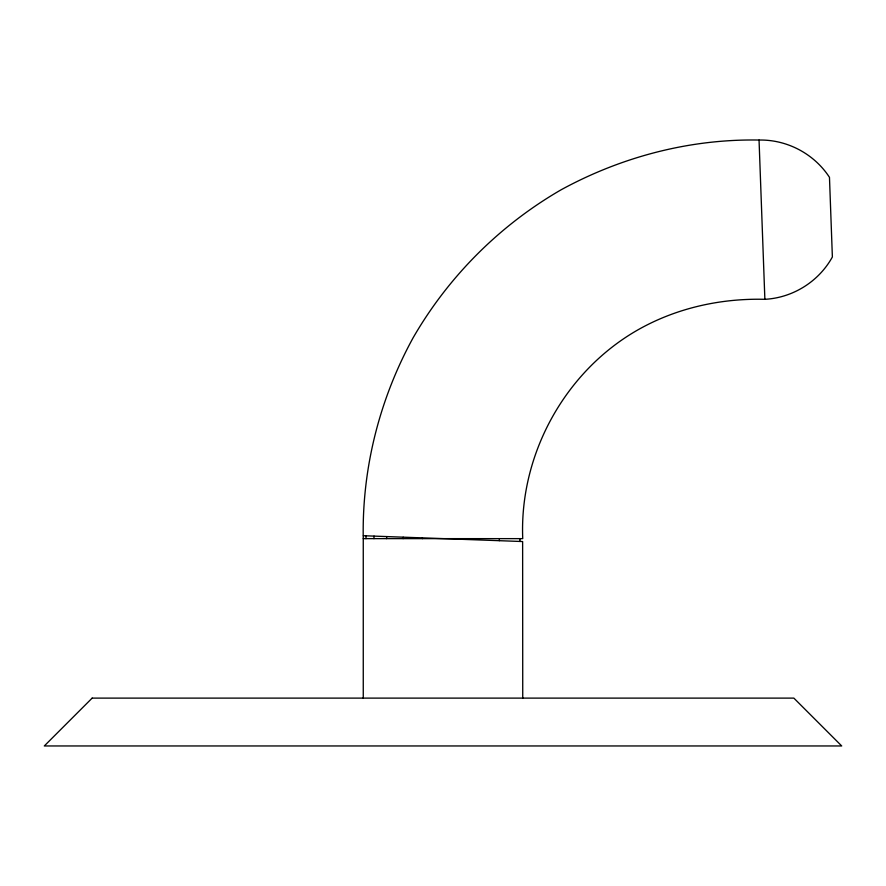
<?xml version="1.0" encoding="UTF-8"?>
<svg xmlns="http://www.w3.org/2000/svg" width="886" height="886" viewBox="0 0 886 886"><rect width="100%" height="100%" fill="white"/><g stroke="black" fill="none" stroke-linecap="round" stroke-linejoin="round"><path stroke-width="1.33" d="M363.26 538.633C361.876 468.683 379.496 399.121 413.097 337.821C448.482 276.498 499.826 225.155 561.148 189.77C621.607 156.756 690.061 138.814 759.047 140.043C787.1 139.49 814.168 153.821 829.473 177.333L832.375 256.973C818.83 281.549 792.892 297.807 764.873 299.313C721.359 298.239 677.712 307.708 639.559 328.939C565.512 370.215 519.218 454.053 522.74 538.633L363.26 538.633L363.26 698.113M365.973 538.633L366.084 535.82M373.947 538.633L374.036 536.119M386.617 538.633L386.695 536.573M403.13 538.633L403.185 537.182M422.367 538.633L422.389 537.88M463.611 539.386L463.633 538.633M499.305 540.693L499.383 538.633M519.916 541.446L520.027 538.633M363.371 535.72L522.629 541.545L522.74 698.113M759.047 140.043L764.873 299.313M92.144 698.113L44.3 745.957L841.7 745.957L793.856 698.113L92.144 698.113"/></g></svg>
